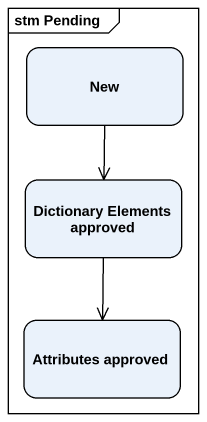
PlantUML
@startuml
mainframe stm Pending
hide empty description
state New
state "Dictionary Elements approved" as Dictionary_Elements_approved
state "Attributes approved" as Attributes_approved
New --> Dictionary_Elements_approved
Dictionary_Elements_approved --> Attributes_approved
@enduml
